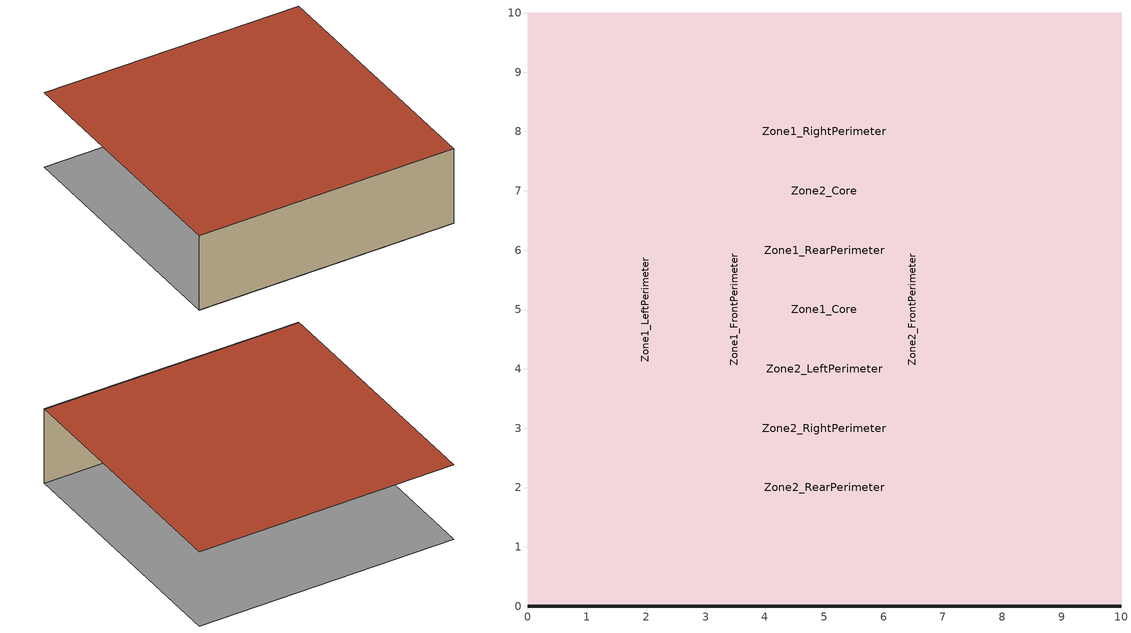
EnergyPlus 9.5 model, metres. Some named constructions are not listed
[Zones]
Zone1_Core
 floor ground (ExtSlabCarpet 4in ClimateZone 1-8): 0,0 10,0 10,10 0,10 z0
 wall outside (ExtSlabCarpet 4in ClimateZone 1-8): 10,0 0,0 z0:3
 roof outside (ExtSlabCarpet 4in ClimateZone 1-8): 0,10 10,10 10,0 0,0 z3
Zone1_RearPerimeter
 floor ground (ExtSlabCarpet 4in ClimateZone 1-8): 0,0 10,0 10,10 0,10 z0
 wall outside (ExtSlabCarpet 4in ClimateZone 1-8): 10,0 0,0 z0:3
 roof outside (ExtSlabCarpet 4in ClimateZone 1-8): 0,10 10,10 10,0 0,0 z3
Zone2_LeftPerimeter
 floor ground (ExtSlabCarpet 4in ClimateZone 1-8): 0,0 10,0 10,10 0,10 z0
 wall outside (ExtSlabCarpet 4in ClimateZone 1-8): 10,0 0,0 z0:3
 roof outside (ExtSlabCarpet 4in ClimateZone 1-8): 0,10 10,10 10,0 0,0 z3
Zone2_Core
 floor ground (ExtSlabCarpet 4in ClimateZone 1-8): 0,0 10,0 10,10 0,10 z0
 wall outside (ExtSlabCarpet 4in ClimateZone 1-8): 10,0 0,0 z0:3
 roof outside (ExtSlabCarpet 4in ClimateZone 1-8): 0,10 10,10 10,0 0,0 z3
Zone2_RightPerimeter
 floor ground (ExtSlabCarpet 4in ClimateZone 1-8): 0,0 10,0 10,10 0,10 z0
 wall outside (ExtSlabCarpet 4in ClimateZone 1-8): 10,0 0,0 z0:3
 roof outside (ExtSlabCarpet 4in ClimateZone 1-8): 0,10 10,10 10,0 0,0 z3
Zone1_RightPerimeter
 floor ground (ExtSlabCarpet 4in ClimateZone 1-8): 0,0 10,0 10,10 0,10 z0
 wall outside (ExtSlabCarpet 4in ClimateZone 1-8): 10,0 0,0 z0:3
 roof outside (ExtSlabCarpet 4in ClimateZone 1-8): 0,10 10,10 10,0 0,0 z3
Zone2_RearPerimeter
 floor ground (ExtSlabCarpet 4in ClimateZone 1-8): 0,0 10,0 10,10 0,10 z0
 wall outside (ExtSlabCarpet 4in ClimateZone 1-8): 10,0 0,0 z0:3
 roof outside (ExtSlabCarpet 4in ClimateZone 1-8): 0,10 10,10 10,0 0,0 z3
Zone1_FrontPerimeter
 floor ground (ExtSlabCarpet 4in ClimateZone 1-8): 0,0 10,0 10,10 0,10 z0
 wall outside (ExtSlabCarpet 4in ClimateZone 1-8): 10,0 0,0 z0:3
 roof outside (ExtSlabCarpet 4in ClimateZone 1-8): 0,10 10,10 10,0 0,0 z3
Zone2_FrontPerimeter
 floor ground (ExtSlabCarpet 4in ClimateZone 1-8): 0,0 10,0 10,10 0,10 z0
 wall outside (ExtSlabCarpet 4in ClimateZone 1-8): 10,0 0,0 z0:3
 roof outside (ExtSlabCarpet 4in ClimateZone 1-8): 0,10 10,10 10,0 0,0 z3
Zone1_LeftPerimeter
 floor ground (ExtSlabCarpet 4in ClimateZone 1-8): 0,0 10,0 10,10 0,10 z0
 wall outside (ExtSlabCarpet 4in ClimateZone 1-8): 10,0 0,0 z0:3
 roof outside (ExtSlabCarpet 4in ClimateZone 1-8): 0,10 10,10 10,0 0,0 z3
[BUILDING]
Sample_Building_0: North Axis, North Axis=0; Terrain, Terrain=Suburbs; Loads Convergence Tolerance Value, Loads Convergence Tolerance Value=0.04; Temperature Convergence Tolerance Value, Temperature Convergence Tolerance Value=0.4; Solar Distribution, Solar Distribution=FullExterior; Maximum Number of Warmup Days, Maximum Number of Warmup Days=25; Minimum Number of Warmup Days, Minimum Number of Warmup Days=1
[Site:Location]
Amsterdam_Netherlands: Latitude, Latitude=52.37; Longitude, Longitude=4.89; Time Zone, Time Zone=1; Elevation, Elevation=317.507
[SITE:GROUNDTEMPERATURE:BUILDINGSURFACE]
4.60342, 5.50151, 6.51405, 9.52202, 16.4369, 18.1407, 20.7483, 19.6379, 16.8078, 11.0236, 8.6199, 5.9747
[SizingPeriod:DesignDay] Day of Month, Day of Month=21; Humidity Condition Type, Humidity Condition Type=Wetbulb; Barometric Pressure, Barometric Pressure=102000; Rain Indicator, Rain Indicator=No; Snow Indicator, Snow Indicator=No; Daylight Saving Time Indicator, Daylight Saving Time Indicator=No; Solar Model Indicator, Solar Model Indicator=ASHRAEClearSky
Name | Month, Month | Day Type, Day Type | Maximum Dry-Bulb Temperature, Maximum DryBulb Temperature | Daily Dry-Bulb Temperature Range, Daily DryBulb Temperature Range | Wetbulb or DewPoint at Maximum Dry-Bulb, Wetbulb or DewPoint at Maximum DryBulb | Wind Speed, Wind Speed | Wind Direction, Wind Direction | Sky Clearness, Sky Clearness
Netherlands Ann Htg 99.6% Condns DB | 1 | WinterDesignDay | -5 | 0 | -5 | 4 | 270 | 0
Netherlands Ann Clg 1% Condns DB=>MWB | 7 | SummerDesignDay | 28 | 10 | 17 | 3.5 | 90 | 1
[WINDOWMATERIAL:BLIND] Slat Orientation, Slat Orientation=Horizontal; Slat Width, Slat Width=0.025; Slat Separation, Slat Separation=0.02; Slat Thickness, Slat Thickness=0.001; Slat Angle, Slat Angle=45; Slat Conductivity, Slat Conductivity=160; Slat Beam Solar Transmittance, Slat Beam Solar Transmittance=0; Front Side Slat Beam Solar Reflectance, Front Side Slat Beam Solar Reflectance=0.7; Back Side Slat Beam Solar Reflectance, Back Side Slat Beam Solar Reflectance=0.7; Slat Diffuse Solar Transmittance, Slat Diffuse Solar Transmittance=0; Front Side Slat Diffuse Solar Reflectance, Front Side Slat Diffuse Solar Reflectance=0.7; Back Side Slat Diffuse Solar Reflectance, Back Side Slat Diffuse Solar Reflectance=0.7; Slat Beam Visible Transmittance, Slat Beam Visible Transmittance=0; Front Side Slat Beam Visible Reflectance, Front Side Slat Beam Visible Reflectance=0.7; Back Side Slat Beam Visible Reflectance, Back Side Slat Beam Visible Reflectance=0.7; Slat Diffuse Visible Transmittance, Slat Diffuse Visible Transmittance=0; Front Side Slat Diffuse Visible Reflectance, Front Side Slat Diffuse Visible Reflectance=0.7; Back Side Slat Diffuse Visible Reflectance, Back Side Slat Diffuse Visible Reflectance=0.7; Slat Infrared Hemispherical Transmittance, Slat Infrared Hemispherical Transmittance=0; Front Side Slat Infrared Hemispherical Emissivity, Front Side Slat Infrared Hemispherical Emissivity=0.9; Back Side Slat Infrared Hemispherical Emissivity, Back Side Slat Infrared Hemispherical Emissivity=0.9; Blind to Glass Distance, Blind to Glass Distance=0.05; Blind Top Opening Multiplier, Blind Top Opening Multiplier=0.5; Blind Bottom Opening Multiplier, Blind Bottom Opening Multiplier=0; Blind Left Side Opening Multiplier, Blind Left Side Opening Multiplier=0.5; Blind Right Side Opening Multiplier, Blind Right Side Opening Multiplier=0.5; Minimum Slat Angle, Minimum Slat Angle=0; Maximum Slat Angle, Maximum Slat Angle=180
MyExternalLouvers_Zone1_FrontPerimeter_Wall_0_window; MyExternalLouvers_Zone1_RearPerimeter_Wall_0_window; MyExternalLouvers_Zone1_LeftPerimeter_Wall_0_window; MyExternalLouvers_Zone2_FrontPerimeter_Wall_0_window; MyExternalLouvers_Zone2_RearPerimeter_Wall_0_window; MyExternalLouvers_Zone2_LeftPerimeter_Wall_0_window
[ZONE] Type, Type=1; Multiplier, Multiplier=1; Ceiling Height, Ceiling Height=autocalculate; Volume, Volume=autocalculate; Floor Area, Floor Area=autocalculate; Part of Total Floor Area, Part of Total Floor Area=Yes
Zone1_FrontPerimeter; Zone1_RightPerimeter; Zone1_RearPerimeter; Zone1_LeftPerimeter; Zone1_Core; Zone2_FrontPerimeter; Zone2_RightPerimeter; Zone2_RearPerimeter; Zone2_LeftPerimeter; Zone2_Core
[ZONEINFILTRATION:DESIGNFLOWRATE] Schedule Name, Schedule=InfilSched_Twoandahalfstory_House; Design Flow Rate Calculation Method, Design Flow Rate Calculation Method=Flow/Area; Constant Term Coefficient, Constant Term Coefficient=0; Temperature Term Coefficient, Temperature Term Coefficient=0.0714286; Velocity Term Coefficient, Velocity Term Coefficient=0.0952381; Velocity Squared Term Coefficient, Velocity Squared Term Coefficient=0
Name | Zone or ZoneList Name, Zone or ZoneList or Space or SpaceList | Design Flow Rate, Design Flow Rate
Infil_resi_D_Zone1_FrontPerimeter | Zone1_FrontPerimeter | 0.000290082
Infil_resi_D_Zone1_RightPerimeter | Zone1_RightPerimeter | 0.000290082
Infil_resi_D_Zone1_RearPerimeter | Zone1_RearPerimeter | 0.000290082
Infil_resi_D_Zone1_LeftPerimeter | Zone1_LeftPerimeter | 0.000290082
Infil_resi_D_Zone1_Core | Zone1_Core | 7.25205e-05
Infil_resi_D_Zone2_FrontPerimeter | Zone2_FrontPerimeter | 0.000290082
Infil_resi_D_Zone2_RightPerimeter | Zone2_RightPerimeter | 0.000290082
Infil_resi_D_Zone2_RearPerimeter | Zone2_RearPerimeter | 0.000290082
Infil_resi_D_Zone2_LeftPerimeter | Zone2_LeftPerimeter | 0.000290082
Infil_resi_D_Zone2_Core | Zone2_Core | 7.25205e-05
[DESIGNSPECIFICATION:OUTDOORAIR]
DSOA_Global: Outdoor Air Method, Outdoor Air Method=Sum; Outdoor Air Flow per Person, Outdoor Air Flow per Person=0.0025; Outdoor Air Flow per Zone Floor Area, Outdoor Air Flow per Zone Floor Area=0.0003; Outdoor Air Flow per Zone, Outdoor Air Flow per Zone=0; Outdoor Air Flow Air Changes per Hour, Outdoor Air Flow Air Changes per Hour=0
[ZONEHVAC:IDEALLOADSAIRSYSTEM]
Zone1_FrontPerimeter_Ideal_Loads: VentSched_Twoandahalfstory_House, 53.6824, 13.3534, 0.0156, 0.0077, LimitFlowRateAndCapacity, Autosize, Autosize, LimitFlowRateAndCapacity, Autosize, Autosize, None, 0.7, None, DSOA_Global, None, NoEconomizer, Sensible, ZONEHVAC:IDEALLOADSAIRSYSTEM, Zone1_RightPerimeter_Ideal_Loads, VentSched_Twoandahalfstory_House, 53.6824, 13.3534, 0.0156, 0.0077, LimitFlowRateAndCapacity, Autosize, Autosize, LimitFlowRateAndCapacity, Autosize, Autosize, None, 0.7, None, DSOA_Global, None, NoEconomizer, Sensible, ZONEHVAC:IDEALLOADSAIRSYSTEM, Zone1_RearPerimeter_Ideal_Loads, VentSched_Twoandahalfstory_House, 53.6824, 13.3534, 0.0156, 0.0077, LimitFlowRateAndCapacity, Autosize, Autosize, LimitFlowRateAndCapacity, Autosize, Autosize, None, 0.7, None, DSOA_Global, None, NoEconomizer, Sensible, ZONEHVAC:IDEALLOADSAIRSYSTEM, Zone1_LeftPerimeter_Ideal_Loads, VentSched_Twoandahalfstory_House, 53.6824, 13.3534, 0.0156, 0.0077, LimitFlowRateAndCapacity, Autosize, Autosize, LimitFlowRateAndCapacity, Autosize, Autosize, None, 0.7, None, DSOA_Global, None, NoEconomizer, Sensible, ZONEHVAC:IDEALLOADSAIRSYSTEM, Zone1_Core_Ideal_Loads, VentSched_Twoandahalfstory_House, 53.6824, 13.3534, 0.0156, 0.0077, LimitFlowRateAndCapacity, Autosize, Autosize, LimitFlowRateAndCapacity, Autosize, Autosize, None, 0.7, None, DSOA_Global, None, NoEconomizer, Sensible, ZONEHVAC:IDEALLOADSAIRSYSTEM, Zone2_FrontPerimeter_Ideal_Loads, VentSched_Twoandahalfstory_House, 53.6824, 13.3534, 0.0156, 0.0077, LimitFlowRateAndCapacity, Autosize, Autosize, LimitFlowRateAndCapacity, Autosize, Autosize, None, 0.7, None, DSOA_Global, None, NoEconomizer, Sensible, ZONEHVAC:IDEALLOADSAIRSYSTEM, Zone2_RightPerimeter_Ideal_Loads, VentSched_Twoandahalfstory_House, 53.6824, 13.3534, 0.0156, 0.0077, LimitFlowRateAndCapacity, Autosize, Autosize, LimitFlowRateAndCapacity, Autosize, Autosize, None, 0.7, None, DSOA_Global, None, NoEconomizer, Sensible, ZONEHVAC:IDEALLOADSAIRSYSTEM, Zone2_RearPerimeter_Ideal_Loads, VentSched_Twoandahalfstory_House, 53.6824, 13.3534, 0.0156, 0.0077, LimitFlowRateAndCapacity, Autosize, Autosize, LimitFlowRateAndCapacity, Autosize, Autosize, None, 0.7, None, DSOA_Global, None, NoEconomizer, Sensible, ZONEHVAC:IDEALLOADSAIRSYSTEM, Zone2_LeftPerimeter_Ideal_Loads, VentSched_Twoandahalfstory_House, 53.6824, 13.3534, 0.0156, 0.0077, LimitFlowRateAndCapacity, Autosize, Autosize, LimitFlowRateAndCapacity, Autosize, Autosize, None, 0.7, None, DSOA_Global, None, NoEconomizer, Sensible, ZONEHVAC:IDEALLOADSAIRSYSTEM, Zone2_Core_Ideal_Loads, VentSched_Twoandahalfstory_House, 53.6824, 13.3534, 0.0156, 0.0077, LimitFlowRateAndCapacity, Autosize, Autosize, LimitFlowRateAndCapacity, Autosize, Autosize, None, 0.7, None, DSOA_Global, None, NoEconomizer, Sensible, ZONEHVAC:EQUIPMENTCONNECTIONS, Zone1_FrontPerimeter
[Zone equipment]
Zone1_FrontPerimeter_EQUIPMENT: Zone1_FrontPerimeter_Ideal_Loads
[WATERHEATER:MIXED]
MyDHW_0_WaterHeater: Tank Volume, Tank Volume=0.277503; Setpoint Temperature Schedule Name, Setpoint Temperature Schedule=MyDHW_0_Setpoint; Deadband Temperature Difference, Deadband Temperature Difference=2; Maximum Temperature Limit, Maximum Temperature Limit=80; Heater Control Type, Heater Control Type=CYCLE; Heater Maximum Capacity, Heater Maximum Capacity=4223.21; Heater Ignition Minimum Flow Rate, Heater Ignition Minimum Flow Rate=0; Heater Ignition Delay, Heater Ignition Delay=0; Heater Fuel Type, Heater Fuel Type=NaturalGas; Heater Thermal Efficiency, Heater Thermal Efficiency=0.99; Off Cycle Parasitic Fuel Consumption Rate, Off Cycle Parasitic Fuel Consumption Rate=0; Off Cycle Parasitic Fuel Type, Off Cycle Parasitic Fuel Type=Electricity; Off Cycle Parasitic Heat Fraction to Tank, Off Cycle Parasitic Heat Fraction to Tank=0; On Cycle Parasitic Fuel Consumption Rate, On Cycle Parasitic Fuel Consumption Rate=0; On Cycle Parasitic Fuel Type, On Cycle Parasitic Fuel Type=Electricity; On Cycle Parasitic Heat Fraction to Tank, On Cycle Parasitic Heat Fraction to Tank=0; Ambient Temperature Indicator, Ambient Temperature Indicator=SCHEDULE; Ambient Temperature Schedule Name, Ambient Temperature Schedule=Always22C; Off Cycle Loss Coefficient to Ambient Temperature, Off Cycle Loss Coefficient to Ambient Temperature=3.7813; Off Cycle Loss Fraction to Zone, Off Cycle Loss Fraction to Zone=1; On Cycle Loss Coefficient to Ambient Temperature, On Cycle Loss Coefficient to Ambient Temperature=5; On Cycle Loss Fraction to Zone, On Cycle Loss Fraction to Zone=1; Peak Use Flow Rate, Peak Use Flow Rate=2.74594e-06; Use Flow Rate Fraction Schedule Name, Use Flow Rate Fraction Schedule=MyDHW_0_UseFraction; Use Side Effectiveness, Use Side Effectiveness=1; Source Side Effectiveness, Source Side Effectiveness=1; Use Side Design Flow Rate, Use Side Design Flow Rate=autosize; Source Side Design Flow Rate, Source Side Design Flow Rate=autosize; Indirect Water Heating Recovery Time, Indirect Water Heating Recovery Time=1.5; Source Side Flow Control Mode, Source Side Flow Control Mode=IndirectHeatPrimarySetpoint
[WINDOWSHADINGCONTROL] Shading Type, Shading Type=ExteriorBlind; Shading Control Type, Shading Control Type=OnIfHighSolarOnWindow; Shading Control Is Scheduled, Shading Control Is Scheduled=No; Glare Control Is Active, Glare Control Is Active=No; Type of Slat Angle Control for Blinds, Type of Slat Angle Control for Blinds=FixedSlatAngle; Multiple Surface Control Type, Multiple Surface Control Type=Sequential
Name | Zone or ZoneList Name, Zone | Setpoint, Setpoint | Shading Device Material Name, Shading Device Material | Fenestration Surface 1 Name, Fenestration Surface 1
ShadingCtrl_Zone1_FrontPerimeter_Wall_0_window | Zone1_FrontPerimeter | 213.976 | MyExternalLouvers_Zone1_FrontPerimeter_Wall_0_window | Zone1_FrontPerimeter_Wall_0 window
ShadingCtrl_Zone1_RearPerimeter_Wall_0_window | Zone1_RearPerimeter | 219.724 | MyExternalLouvers_Zone1_RearPerimeter_Wall_0_window | Zone1_RearPerimeter_Wall_0 window
ShadingCtrl_Zone1_LeftPerimeter_Wall_0_window | Zone1_LeftPerimeter | 340.404 | MyExternalLouvers_Zone1_LeftPerimeter_Wall_0_window | Zone1_LeftPerimeter_Wall_0 window
ShadingCtrl_Zone2_FrontPerimeter_Wall_0_window | Zone2_FrontPerimeter | 359.858 | MyExternalLouvers_Zone2_FrontPerimeter_Wall_0_window | Zone2_FrontPerimeter_Wall_0 window
ShadingCtrl_Zone2_RearPerimeter_Wall_0_window | Zone2_RearPerimeter | 387.241 | MyExternalLouvers_Zone2_RearPerimeter_Wall_0_window | Zone2_RearPerimeter_Wall_0 window
ShadingCtrl_Zone2_LeftPerimeter_Wall_0_window | Zone2_LeftPerimeter | 336.551 | MyExternalLouvers_Zone2_LeftPerimeter_Wall_0_window | Zone2_LeftPerimeter_Wall_0 window
[DESIGNSPECIFICATION:ZONEAIRDISTRIBUTION]
Field_1,=DSZAD_Global; Field_2, Zone Air Distribution Effectiveness in Cooling Mode=1; Field_3, Zone Air Distribution Effectiveness in Heating Mode=1; Field_5, Zone Secondary Recirculation Fraction=0.3; Field_6, Minimum Zone Ventilation Efficiency=0
[SIZING:ZONE]
- Field_1, Zone or ZoneList=ALL_ZONES; - Field_2, Zone Cooling Design Supply Air Temperature Input Method=SupplyAirTemperature; - Field_3, Zone Cooling Design Supply Air Temperature=14.1394; - Field_5, Zone Heating Design Supply Air Temperature Input Method=SupplyAirTemperature; - Field_6, Zone Heating Design Supply Air Temperature=48.1; - Field_8, Zone Cooling Design Supply Air Humidity Ratio=0.00877503; - Field_9, Zone Heating Design Supply Air Humidity Ratio=0.00372321; - Field_10, Design Specification Outdoor Air Object=DSOA_Global; - Field_11, Zone Heating Sizing Factor=1; - Field_12, Zone Cooling Sizing Factor=1; - Field_13, Cooling Design Air Flow Method=DesignDayWithLimit; - Field_14, Cooling Design Air Flow Rate=0; - Field_15, Cooling Minimum Air Flow per Zone Floor Area=0.000762; - Field_16, Cooling Minimum Air Flow=0; - Field_17, Cooling Minimum Air Flow Fraction=0.2; - Field_18, Heating Design Air Flow Method=DesignDay; - Field_19, Heating Design Air Flow Rate=0; - Field_20, Heating Maximum Air Flow per Zone Floor Area=0.002032; - Field_21, Heating Maximum Air Flow=0.141576; - Field_22, Heating Maximum Air Flow Fraction=0.3; - Field_23, Design Specification Zone Air Distribution Object=DSZAD_Global; - Field_24, Account for Dedicated Outdoor Air System=No; - Field_25, Dedicated Outdoor Air System Control Strategy=NeutralSupplyAir; - Field_26, Dedicated Outdoor Air Low Setpoint Temperature for Design=autosize
[ZONECONTROL:THERMOSTAT]
Zone1_FrontPerimeter_CONTROLS, Zone1_FrontPerimeter, ZONE_CONTROL_TYPE_SCHEDULE, ThermostatSetpoint:DualSetpoint, ZONECONTROL:THERMOSTAT, Zone1_RightPerimeter_CONTROLS, Zone1_RightPerimeter, ZONE_CONTROL_TYPE_SCHEDULE, ThermostatSetpoint:DualSetpoint, ZONECONTROL:THERMOSTAT, Zone1_RearPerimeter_CONTROLS, Zone1_RearPerimeter, ZONE_CONTROL_TYPE_SCHEDULE, ThermostatSetpoint:DualSetpoint, ZONECONTROL:THERMOSTAT, Zone1_LeftPerimeter_CONTROLS, Zone1_LeftPerimeter, ZONE_CONTROL_TYPE_SCHEDULE, ThermostatSetpoint:DualSetpoint, ZONECONTROL:THERMOSTAT, Zone1_Core_CONTROLS, Zone1_Core, ZONE_CONTROL_TYPE_SCHEDULE, ThermostatSetpoint:DualSetpoint, ZONECONTROL:THERMOSTAT, Zone2_FrontPerimeter_CONTROLS, Zone2_FrontPerimeter, ZONE_CONTROL_TYPE_SCHEDULE, ThermostatSetpoint:DualSetpoint, ZONECONTROL:THERMOSTAT, Zone2_RightPerimeter_CONTROLS, Zone2_RightPerimeter, ZONE_CONTROL_TYPE_SCHEDULE, ThermostatSetpoint:DualSetpoint, ZONECONTROL:THERMOSTAT, Zone2_RearPerimeter_CONTROLS, Zone2_RearPerimeter, ZONE_CONTROL_TYPE_SCHEDULE, ThermostatSetpoint:DualSetpoint, ZONECONTROL:THERMOSTAT, Zone2_LeftPerimeter_CONTROLS, Zone2_LeftPerimeter, ZONE_CONTROL_TYPE_SCHEDULE, ThermostatSetpoint:DualSetpoint, ZONECONTROL:THERMOSTAT, Zone2_Core_CONTROLS, Zone2_Core, ZONE_CONTROL_TYPE_SCHEDULE, ThermostatSetpoint:DualSetpoint, NODELIST, Zone1_FrontPerimeter_INLETS, Zone1_FrontPerimeter_INLET
[Schedule:Compact]
ALWAYS22C: Through: 12/31, For: AllDays, Until: 24:00, 22
[SCHEDULE:COMPACT]
MyDHW_0_UseFraction: Through: 12/31, For: AllDays, Until: 06:00, 0, Until: 08:00, 0.62, Until: 10:00, 0.98, Until: 17:00, 0.2, Until: 21:00, 0.69, Until: 24:00, 0.62
MyDHW_0_Setpoint: Through: 12/31, For: AllDays, Until: 24:00, 59.4729
ZONE_CONTROL_TYPE_SCHEDULE: Through: 12/31, For: AllDays, Until: 24:00, 4
VentSched_Twoandahalfstory_House: Through: 12/31, For: Weekdays SummerDesignDay WinterDesignDay, Until: 06:00, 0.3174, Until: 09:00, 0.8844, Until: 16:00, 0.406, Until: 22:00, 0.9219, Until: 24:00, 0.4011, For: Saturday Sunday Holiday AllOtherDays, Until: 08:00, 0.4053, Until: 23:00, 0.8798, Until: 24:00, 0.53
InfilSched_Twoandahalfstory_House: Through: 12/31, For: Weekdays SummerDesignDay WinterDesignDay, Until: 24:00, 0.9545, For: Saturday Sunday Holiday AllOtherDays, Until: 24:00, 0.922
